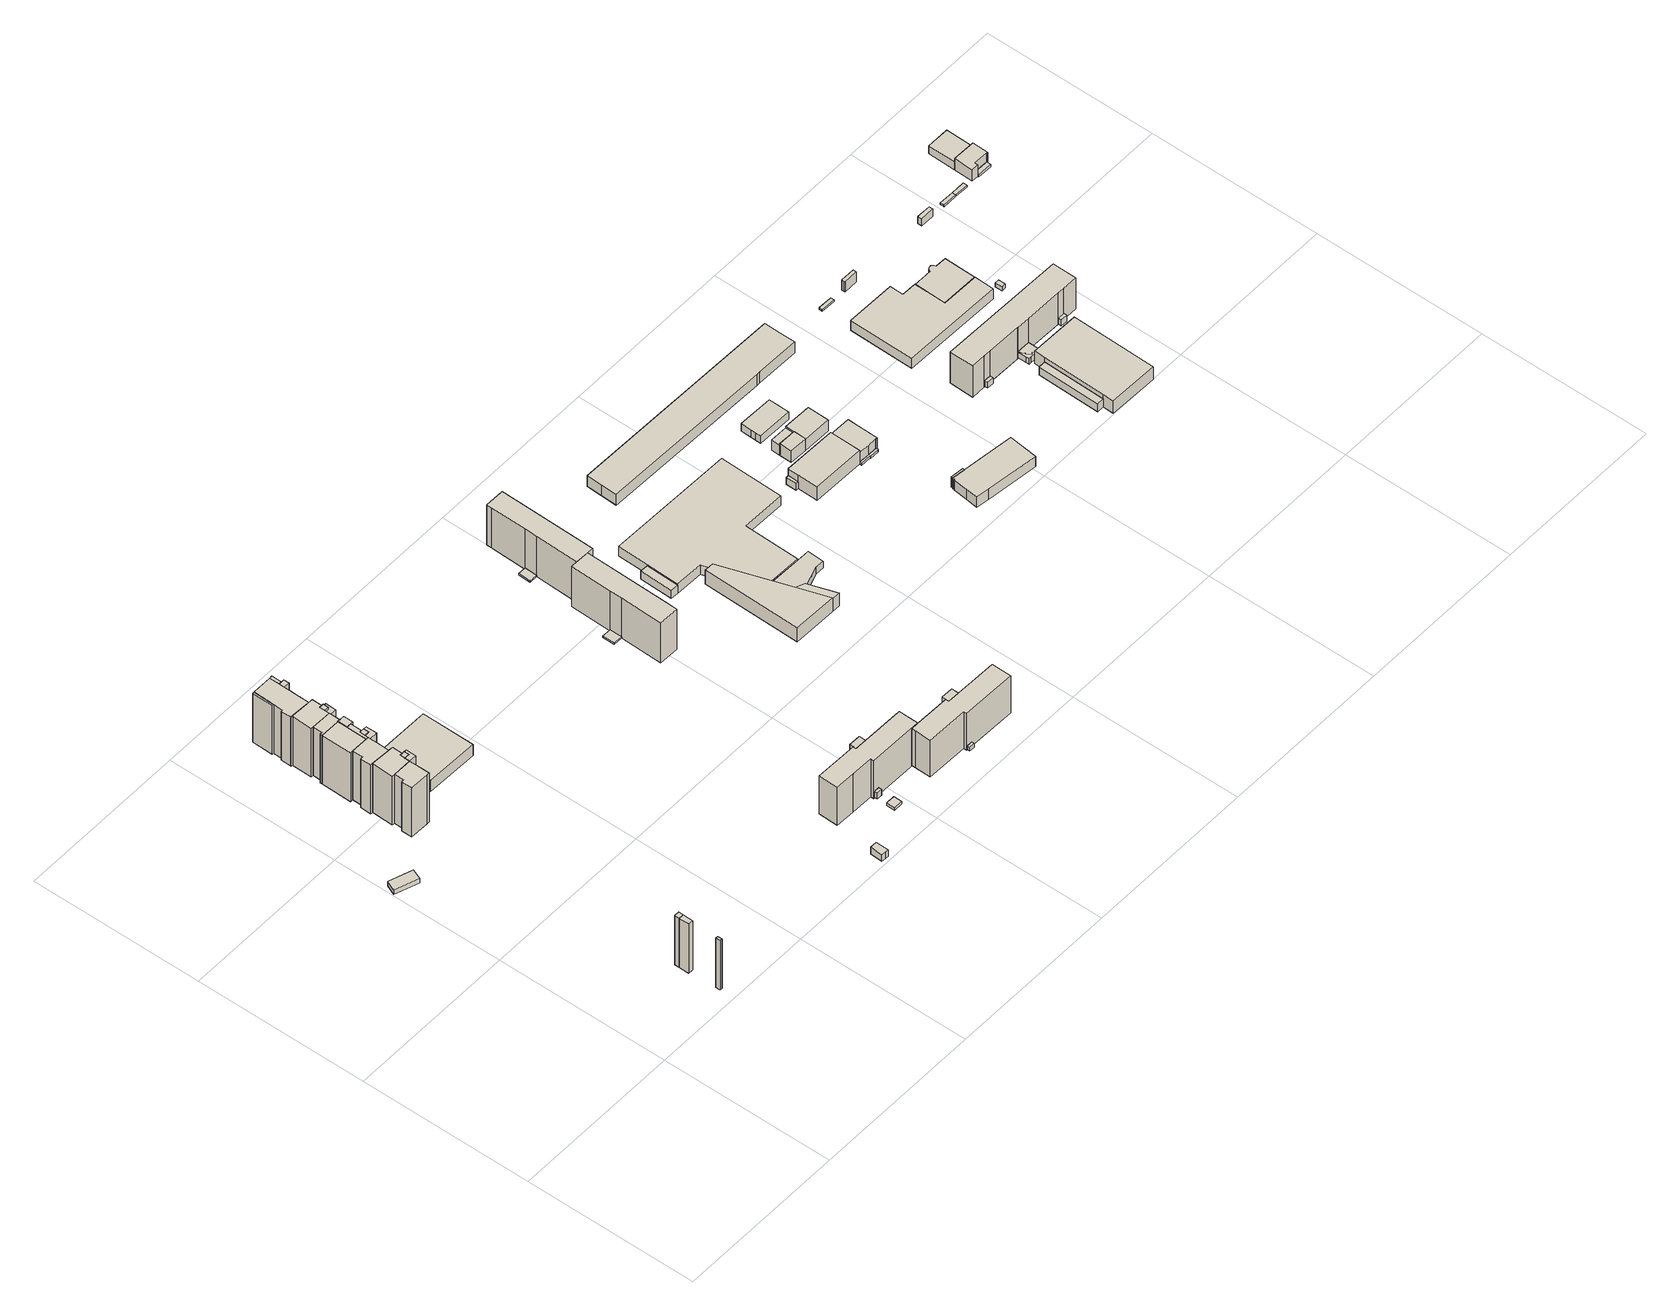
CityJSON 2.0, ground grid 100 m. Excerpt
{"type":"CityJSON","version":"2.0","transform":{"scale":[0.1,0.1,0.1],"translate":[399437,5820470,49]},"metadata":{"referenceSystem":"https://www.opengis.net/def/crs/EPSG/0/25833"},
"CityObjects":{
"building1":{"type":"Building","attributes":{"Gemeindeschluessel":"11000011","BezugspunktDach":"2200","function":"51009_1610","measuredHeight":34.11,"storeysAboveGround":0},"address":[{"country":"Germany","locality":"Berlin"}],"geometry":[{"type":"Solid","lod":"1","boundaries":[[[[0,1,2,3]],[[4,5,6,7]],[[4,7,3,2]],[[5,4,2,1]],[[6,5,1,0]],[[7,6,0,3]]]]}]},
"building2":{"type":"Building","attributes":{"Gemeindeschluessel":"11000011","BezugspunktDach":"2200","function":"31001_2523","measuredHeight":3.25,"storeysAboveGround":1},"address":[{"country":"Germany","locality":"Berlin","thoroughfareNumber":"83 (1)","thoroughfareName":"Rhinstraße"}],"geometry":[{"type":"Solid","lod":"1","boundaries":[[[[8,9,10,11]],[[12,13,14,15]],[[12,15,11,10]],[[13,12,10,9]],[[14,13,9,8]],[[15,14,8,11]]]]}]},
"building3":{"type":"Building","attributes":{"Gemeindeschluessel":"11000011","BezugspunktDach":"2200","function":"31001_2520","measuredHeight":33.92,"storeysAboveGround":1},"address":[{"country":"Germany","locality":"Berlin","thoroughfareNumber":"71 (1)","thoroughfareName":"Rhinstraße"}],"geometry":[{"type":"Solid","lod":"1","boundaries":[[[[16,17,18,19]],[[20,21,22,23]],[[20,23,19,18]],[[21,20,18,17]],[[22,21,17,16]],[[23,22,16,19]]]]}]},
"building4":{"type":"Building","attributes":{"Gemeindeschluessel":"11000011","BezugspunktDach":"2200","function":"51009_1610","measuredHeight":34.05,"storeysAboveGround":0},"address":[{"country":"Germany","locality":"Berlin"}],"geometry":[{"type":"Solid","lod":"1","boundaries":[[[[17,24,25,18]],[[26,27,28,29]],[[26,29,18,25]],[[27,26,25,24]],[[28,27,24,17]],[[29,28,17,18]]]]}]},
"building5":{"type":"Building","attributes":{"Gemeindeschluessel":"11000011","BezugspunktDach":"2200","function":"51009_1610","measuredHeight":33.74,"storeysAboveGround":0},"address":[{"country":"Germany","locality":"Berlin"}],"geometry":[{"type":"Solid","lod":"1","boundaries":[[[[30,31,32,33,34,35]],[[36,37,38,39,40,41]],[[36,41,35,34]],[[37,36,34,33]],[[38,37,33,32]],[[39,38,32,31]],[[40,39,31,30]],[[41,40,30,35]]]]}]},
"building6":{"type":"Building","attributes":{"Gemeindeschluessel":"11000011","function":"31001_1010"},"address":[{"country":"Germany","locality":"Berlin","thoroughfareNumber":"87, 89, 91, 93","thoroughfareName":"Rhinstraße"}],"children":["building6-1","building6-2","building6-3","building6-4","building6-5","building6-6","building6-7","building6-8","building6-9","building6-10","building6-11","building6-12","building6-13","building6-14","building6-15"]},
"building6-1":{"type":"BuildingPart","attributes":{"BezugspunktDach":"2200","measuredHeight":33.66,"storeysAboveGround":11},"parents":["building6"],"geometry":[{"type":"MultiSurface","lod":"1","boundaries":[[[42,43,44,45,46,47,48,49,50,51,52,53]],[[54,55,56,57,58,59,60,61,62,63,64,65]],[[54,65,53,52]],[[55,54,52,51]],[[56,55,51,50]],[[58,57,49,48]],[[47,66,67,60,59,47,46]],[[61,60,46,45]],[[62,61,45,44]],[[63,62,44,43]],[[64,63,43,42]],[[57,56,50,49]],[[59,58,48,47]],[[67,66,47,46]],[[64,42,53,65]]]}]},
"building6-2":{"type":"BuildingPart","attributes":{"BezugspunktDach":"2200","measuredHeight":33.63,"storeysAboveGround":11},"parents":["building6"],"geometry":[{"type":"MultiSurface","lod":"1","boundaries":[[[68,69,70,71,72,73,74,75,76]],[[77,78,79,80,81,82,83,84,85]],[[77,85,76,75]],[[78,77,75,74]],[[79,78,74,73]],[[81,80,72,71]],[[82,81,71,70]],[[83,82,70,69]],[[84,83,69,68]],[[85,84,68,76]],[[86,80,79,87,73,72]]]}]},
"building6-3":{"type":"BuildingPart","attributes":{"BezugspunktDach":"2200","measuredHeight":33.65,"storeysAboveGround":11},"parents":["building6"],"geometry":[{"type":"MultiSurface","lod":"1","boundaries":[[[73,72,35,34,88,89,90,91,92,93,94,95,96]],[[97,98,99,100,101,102,103,104,105,106,80,79,107]],[[97,107,96,95]],[[98,97,95,94]],[[94,98,94,93]],[[101,100,92,91]],[[102,101,91,90]],[[103,102,90,89]],[[104,103,108,109,110]],[[105,104,110,111]],[[106,105,34,35]],[[80,106,35,72]],[[79,80,72,73],[79,73,72,80]],[[107,79,73,96]],[[99,98,94,93]],[[100,99,93,92]],[[110,109,108,89,88]],[[111,110,88,34]]]}]},
"building6-4":{"type":"BuildingPart","attributes":{"BezugspunktDach":"2200","measuredHeight":33.62,"storeysAboveGround":11},"parents":["building6"],"geometry":[{"type":"MultiSurface","lod":"1","boundaries":[[[94,93,92,112,113,114,115,116,117,118]],[[119,120,121,122,123,124,100,99,98,125]],[[119,125,118,117]],[[120,119,117,116]],[[121,120,116,115]],[[123,122,114,113]],[[124,123,113,112]],[[100,124,112,92]],[[125,98,94,118]],[[121,115,126,127]],[[122,127,126,114]],[[99,100,92,93]],[[93,94,98,99]]]}]},
"building6-5":{"type":"BuildingPart","attributes":{"BezugspunktDach":"2200","measuredHeight":33.62,"storeysAboveGround":11},"parents":["building6"],"geometry":[{"type":"MultiSurface","lod":"1","boundaries":[[[115,126,128,129,130,131]],[[132,133,134,127,121,135]],[[132,135,131,130]],[[134,133,136,137,128]],[[135,121,115,131]],[[133,132,130,129]],[[129,128,137,136]],[[127,134,128,126]],[[121,127,126,115]]]}]},
"building6-6":{"type":"BuildingPart","attributes":{"BezugspunktDach":"2200","measuredHeight":33.83,"storeysAboveGround":11},"parents":["building6"],"geometry":[{"type":"MultiSurface","lod":"1","boundaries":[[[138,139,140,141,142,143,144,145]],[[134,146,147,148,149,150,122,127]],[[134,128,126,145,144]],[[146,134,144,137,151]],[[147,146,151,152]],[[148,147,142,141]],[[153,154,141,140]],[[149,148,155,156]],[[150,149,140,139],[156,157,158,153]],[[122,150,139,138]],[[127,126,128,134]],[[151,137,144,143]],[[152,151,143,142]],[[156,155,154,153]],[[158,157,156,153]]]}]},
"building6-7":{"type":"BuildingPart","attributes":{"BezugspunktDach":"2200","measuredHeight":33.69,"storeysAboveGround":11},"parents":["building6"],"geometry":[{"type":"MultiSurface","lod":"1","boundaries":[[[129,159,160,161,162,163,164,130]],[[165,166,167,168,169,170,133,132]],[[165,132,130,164]],[[166,165,164,163]],[[167,166,163,162]],[[169,168,161,160]],[[170,169,160,159]],[[133,170,171,136]],[[132,133,129,130],[132,130,129,133]],[[168,167,162,161]],[[136,171,159,129]]]}]},
"building6-8":{"type":"BuildingPart","attributes":{"BezugspunktDach":"2200","measuredHeight":33.7,"storeysAboveGround":11},"parents":["building6"],"geometry":[{"type":"MultiSurface","lod":"1","boundaries":[[[172,173,162,161,174,175,176,177,178,42,53,179]],[[65,64,180,181,182,183,184,168,167,185,186,187]],[[65,187,179,53]],[[180,64,42,178]],[[181,180,178,177]],[[182,181,177,176]],[[188,189,176,175]],[[183,182,190,191,192]],[[193,194,188,175,174]],[[184,183,195,191,196]],[[168,184,174,161]],[[167,162,161,168,161,162]],[[185,167,162,173]],[[186,185,173,172]],[[187,186,172,179]],[[64,65,53,42]],[[192,191,190,189,188]],[[196,191,195,188,194,193]]]}]},
"building6-9":{"type":"BuildingPart","attributes":{"BezugspunktDach":"2200","measuredHeight":33.66,"storeysAboveGround":11},"parents":["building6"],"geometry":[{"type":"Solid","lod":"1","boundaries":[[[[50,49,197,198]],[[199,57,56,200]],[[199,200,198,197]],[[57,199,197,49]],[[200,56,50,198]],[[56,57,49,50]]]]}]},
"building6-10":{"type":"BuildingPart","attributes":{"BezugspunktDach":"2200","measuredHeight":33.66,"storeysAboveGround":11},"parents":["building6"],"geometry":[{"type":"MultiSurface","lod":"1","boundaries":[[[201,202,48,47]],[[58,203,204,59]],[[203,58,48,202]],[[204,203,202,201]],[[59,204,205,206,66,47,201,47]],[[58,59,47,48]],[[201,47,66,206,205]]]}]},
"building6-11":{"type":"BuildingPart","attributes":{"BezugspunktDach":"2200","measuredHeight":33.81,"storeysAboveGround":11},"parents":["building6"],"geometry":[{"type":"MultiSurface","lod":"1","boundaries":[[[207,208,209,210,211,212,213]],[[136,171,214,215,152,151,137]],[[129,128,213,212]],[[216,159,129,136,212,211]],[[214,171,211,210]],[[215,214,210,209]],[[142,152,215,209,208]],[[143,142,208,207]],[[144,143,207,213]],[[136,137,128,129]],[[171,136,129,159,216]],[[146,147,152,151]],[[137,151,143,144]]]}]},
"building6-12":{"type":"BuildingPart","attributes":{"BezugspunktDach":"2200","measuredHeight":33.45,"storeysAboveGround":11},"parents":["building6"],"geometry":[{"type":"MultiSurface","lod":"1","boundaries":[[[217,218,189,188,194]],[[191,190,219,220,196]],[[219,190,189,218]],[[220,219,218,217]],[[196,220,217,194]],[[191,196,194,188]],[[191,221,188,189,190]]]}]},
"building6-13":{"type":"BuildingPart","attributes":{"BezugspunktDach":"2200","measuredHeight":33.55,"storeysAboveGround":11},"parents":["building6"],"geometry":[{"type":"MultiSurface","lod":"1","boundaries":[[[33,32,89,88,34]],[[110,109,222,223,111]],[[222,109,89,32]],[[223,222,32,33]],[[111,223,33,34]],[[111,224,34,88,110]],[[109,110,88,89]]]}]},
"building6-14":{"type":"BuildingPart","attributes":{"BezugspunktDach":"2200","measuredHeight":33.36,"storeysAboveGround":11},"parents":["building6"],"geometry":[{"type":"MultiSurface","lod":"1","boundaries":[[[225,226,154,153,158]],[[156,155,227,228,157]],[[227,155,154,226]],[[228,227,226,225]],[[157,228,225,158]],[[156,157,158,153]],[[155,156,229,153,154]]]}]},
"building6-15":{"type":"BuildingPart","attributes":{"BezugspunktDach":"2200","measuredHeight":33.46,"storeysAboveGround":11},"parents":["building6"],"geometry":[{"type":"MultiSurface","lod":"1","boundaries":[[[230,231,201,47,46]],[[66,206,232,233,67]],[[232,206,201,231]],[[233,232,231,230]],[[67,233,230,46]],[[66,67,234,46,47]],[[206,66,47,201]]]}]},
"building7":{"type":"Building","attributes":{"Gemeindeschluessel":"11000011","BezugspunktDach":"2200","function":"51009_1610","measuredHeight":33.57,"storeysAboveGround":0},"address":[{"country":"Germany","locality":"Berlin"}],"geometry":[{"type":"Solid","lod":"1","boundaries":[[[[235,236,226,225,158,237]],[[150,238,239,240,241,123]],[[150,123,237,158]],[[238,150,158,225]],[[239,238,225,226]],[[240,239,226,236]],[[241,240,236,235]],[[123,241,235,237]]]]}]},
"building8":{"type":"Building","attributes":{"Gemeindeschluessel":"11000011","BezugspunktDach":"2200","function":"51009_1610","measuredHeight":34.58,"storeysAboveGround":0},"address":[{"country":"Germany","locality":"Berlin"}],"geometry":[{"type":"Solid","lod":"1","boundaries":[[[[242,243,244,245,246,247]],[[248,249,250,251,252,253]],[[248,253,247,246]],[[249,248,246,245]],[[250,249,245,244]],[[251,250,244,243]],[[252,251,243,242]],[[253,252,242,247]]]]}]},
"building9":{"type":"Building","attributes":{"Gemeindeschluessel":"11000011","BezugspunktDach":"2200","function":"31001_2054","measuredHeight":7.57,"storeysAboveGround":2},"address":[{"country":"Germany","locality":"Berlin","thoroughfareNumber":"85","thoroughfareName":"Rhinstraße"}],"geometry":[{"type":"Solid","lod":"1","boundaries":[[[[254,255,256,257]],[[258,259,260,261]],[[258,261,257,256]],[[259,258,256,255]],[[260,259,255,254]],[[261,260,254,257]]]]}]},
"building10":{"type":"Building","attributes":{"Gemeindeschluessel":"11000010","BezugspunktDach":"2200","function":"51009_1610","measuredHeight":4.61,"storeysAboveGround":0},"address":[{"country":"Germany","locality":"Berlin"}],"geometry":[{"type":"Solid","lod":"1","boundaries":[[[[262,263,264,265,266]],[[267,268,269,270,271]],[[267,271,266,265]],[[268,267,265,264]],[[269,268,264,263]],[[270,269,263,262]],[[271,270,262,266]]]]}]},
"building11":{"type":"Building","attributes":{"Gemeindeschluessel":"11000010","BezugspunktDach":"2200","function":"31001_2000","measuredHeight":1.82,"storeysAboveGround":1},"address":[{"country":"Germany","locality":"Berlin","thoroughfareNumber":"24 (1)","thoroughfareName":"Allee der Kosmonauten"}],"geometry":[{"type":"Solid","lod":"1","boundaries":[[[[272,273,274,275]],[[276,277,278,279]],[[276,279,275,274]],[[277,276,274,273]],[[278,277,273,272]],[[279,278,272,275]]]]}]},
"building12":{"type":"Building","attributes":{"Gemeindeschluessel":"11000010","BezugspunktDach":"2200","function":"51009_1610","measuredHeight":4.03,"storeysAboveGround":0},"address":[{"country":"Germany","locality":"Berlin"}],"geometry":[{"type":"Solid","lod":"1","boundaries":[[[[280,281,282,283]],[[284,285,286,287]],[[284,287,283,282]],[[285,284,282,281]],[[286,285,281,280]],[[287,286,280,283]]]]}]},
"building13":{"type":"Building","attributes":{"Gemeindeschluessel":"11000010","BezugspunktDach":"2200","function":"31001_2100","measuredHeight":26.04,"storeysAboveGround":8},"address":[{"country":"Germany","locality":"Berlin","thoroughfareNumber":"24","thoroughfareName":"Allee der Kosmonauten"}],"geometry":[{"type":"Solid","lod":"1","boundaries":[[[[288,289,290,291,292,293,294,295,296]],[[297,298,299,300,301,302,303,304,305]],[[297,305,296,295]],[[298,297,295,294]],[[299,298,294,293]],[[300,299,293,292]],[[301,300,292,291]],[[302,301,291,290]],[[303,302,290,289]],[[304,303,289,288]],[[305,304,288,296]]]]}]},
"building14":{"type":"Building","attributes":{"Gemeindeschluessel":"11000010","BezugspunktDach":"2200","function":"51009_1610","measuredHeight":25.34,"storeysAboveGround":0},"address":[{"country":"Germany","locality":"Berlin"}],"geometry":[{"type":"Solid","lod":"1","boundaries":[[[[306,307,308,309,310]],[[311,312,313,314,315]],[[311,315,310,309]],[[312,311,309,308]],[[313,312,308,307]],[[314,313,307,306]],[[315,314,306,310]]]]}]},
"building15":{"type":"Building","attributes":{"Gemeindeschluessel":"11000010","BezugspunktDach":"2200","function":"51009_1610","measuredHeight":2.49,"storeysAboveGround":0},"address":[{"country":"Germany","locality":"Berlin"}],"geometry":[{"type":"Solid","lod":"1","boundaries":[[[[316,317,318,319]],[[320,321,322,323]],[[320,323,319,318]],[[321,320,318,317]],[[322,321,317,316]],[[323,322,316,319]]]]}]},
"building16":{"type":"Building","attributes":{"Gemeindeschluessel":"11000010","BezugspunktDach":"2200","function":"51009_1610","measuredHeight":1.01,"storeysAboveGround":0},"address":[{"country":"Germany","locality":"Berlin"}],"geometry":[{"type":"Solid","lod":"1","boundaries":[[[[324,325,326,327]],[[328,329,330,331]],[[328,331,327,326]],[[329,328,326,325]],[[330,329,325,324]],[[331,330,324,327]]]]}]},
"building17":{"type":"Building","attributes":{"Gemeindeschluessel":"11000010","BezugspunktDach":"2200","function":"31001_2100","measuredHeight":25.32,"storeysAboveGround":8},"address":[{"country":"Germany","locality":"Berlin","thoroughfareNumber":"26","thoroughfareName":"Allee der Kosmonauten"}],"geometry":[{"type":"Solid","lod":"1","boundaries":[[[[332,333,334,335,336,337,338,339,340]],[[341,342,343,344,345,346,347,348,349]],[[341,349,340,339]],[[342,341,339,338]],[[343,342,338,337]],[[344,343,337,336]],[[345,344,336,335]],[[346,345,335,334]],[[347,346,334,333]],[[348,347,333,332]],[[349,348,332,340]]]]}]},
"building18":{"type":"Building","attributes":{"Gemeindeschluessel":"11000010","BezugspunktDach":"2200","function":"51009_1610","measuredHeight":25.26,"storeysAboveGround":0},"address":[{"country":"Germany","locality":"Berlin"}],"geometry":[{"type":"Solid","lod":"1","boundaries":[[[[350,351,352,353,354]],[[355,356,357,358,359]],[[355,359,354,353]],[[356,355,353,352]],[[357,356,352,351]],[[358,357,351,350]],[[359,358,350,354]]]]}]},
"building19":{"type":"Building","attributes":{"Gemeindeschluessel":"11000010","BezugspunktDach":"2200","function":"31001_2100","measuredHeight":27.82,"storeysAboveGround":9},"address":[{"country":"Germany","locality":"Berlin","thoroughfareNumber":"84","thoroughfareName":"Rhinstraße"}],"geometry":[{"type":"Solid","lod":"1","boundaries":[[[[360,361,362,363,364,365,366,367]],[[330,329,368,369,370,371,372,373]],[[330,373,367,366]],[[329,330,366,365]],[[368,329,365,364]],[[369,368,364,363]],[[370,369,363,362]],[[371,370,362,361]],[[372,371,361,360]],[[373,372,360,367]]]]}]},
"building20":{"type":"Building","attributes":{"Gemeindeschluessel":"11000010","BezugspunktDach":"2200","function":"51009_1610","measuredHeight":0.889,"storeysAboveGround":0},"address":[{"country":"Germany","locality":"Berlin"}],"geometry":[{"type":"Solid","lod":"1","boundaries":[[[[374,375,376,377]],[[378,379,380,381]],[[378,381,377,376]],[[379,378,376,375]],[[380,379,375,374]],[[381,380,374,377]]]]}]},
"building21":{"type":"Building","attributes":{"Gemeindeschluessel":"11000010","BezugspunktDach":"2200","function":"31001_2100","measuredHeight":27.67,"storeysAboveGround":9},"address":[{"country":"Germany","locality":"Berlin","thoroughfareNumber":"86","thoroughfareName":"Rhinstraße"}],"geometry":[{"type":"Solid","lod":"1","boundaries":[[[[362,382,383,384,385,386,387,363]],[[380,379,388,389,390,391,392,393]],[[380,393,363,387]],[[379,380,387,386]],[[388,379,386,385]],[[389,388,385,384]],[[390,389,384,383]],[[391,390,383,382]],[[392,391,382,362]],[[393,392,362,363]]]]}]},
"building22":{"type":"Building","attributes":{"Gemeindeschluessel":"11000010","BezugspunktDach":"2200","function":"51009_1610","measuredHeight":5.51,"storeysAboveGround":0},"address":[{"country":"Germany","locality":"Berlin"}],"geometry":[{"type":"Solid","lod":"1","boundaries":[[[[394,395,396,397]],[[398,399,400,401]],[[398,401,397,396]],[[399,398,396,395]],[[400,399,395,394]],[[401,400,394,397]]]]}]},
"building23":{"type":"Building","attributes":{"Gemeindeschluessel":"11000010","function":"51009_1610"},"address":[{"country":"Germany","locality":"Berlin"}],"children":["building23-1","building23-2"]},
"building23-1":{"type":"BuildingPart","attributes":{"BezugspunktDach":"2200","measuredHeight":9.49,"storeysAboveGround":0},"parents":["building23"],"geometry":[{"type":"MultiSurface","lod":"1","boundaries":[[[402,403,404,405,406]],[[407,408,409,410,411]],[[407,411,406,405]],[[408,407,405,404]],[[409,408,404,403]],[[412,413,409,403,402]],[[411,410,402,406]],[[410,409,413,412]]]}]},
"building23-2":{"type":"BuildingPart","attributes":{"BezugspunktDach":"2200","measuredHeight":9.34,"storeysAboveGround":0},"parents":["building23"],"geometry":[{"type":"Solid","lod":"1","boundaries":[[[[412,414,415,413]],[[416,417,410,409]],[[416,409,413,415]],[[417,416,415,414]],[[410,417,414,412]],[[409,410,412,413]]]]}]},
"building24":{"type":"Building","attributes":{"Gemeindeschluessel":"11000010","BezugspunktDach":"2200","function":"31001_2130","measuredHeight":4.68,"storeysAboveGround":1},"address":[{"country":"Germany","locality":"Berlin","thoroughfareNumber":"27A","thoroughfareName":"Allee der Kosmonauten"}],"geometry":[{"type":"Solid","lod":"1","boundaries":[[[[418,419,420,421,422,423,424]],[[425,426,427,428,429,430,431]],[[425,431,424,423]],[[426,425,423,422]],[[427,426,422,421]],[[428,427,421,420]],[[429,428,420,419]],[[430,429,419,418]],[[431,430,418,424]]]]}]},
"building25":{"type":"Building","attributes":{"Gemeindeschluessel":"11000010","BezugspunktDach":"2200","function":"31001_2100","measuredHeight":6.56,"storeysAboveGround":1},"address":[{"country":"Germany","locality":"Berlin","thoroughfareNumber":"27","thoroughfareName":"Allee der Kosmonauten"}],"geometry":[{"type":"Solid","lod":"1","boundaries":[[[[432,433,434,435,436,437,438,439,440,441]],[[442,443,444,445,446,447,448,449,450,451]],[[442,451,441,440]],[[443,442,440,439]],[[444,443,439,438]],[[445,444,438,437]],[[446,445,437,436]],[[447,446,436,435]],[[448,447,435,434]],[[449,448,434,433]],[[450,449,433,432]],[[451,450,432,441]]]]}]},
"building26":{"type":"Building","attributes":{"Gemeindeschluessel":"11000010","BezugspunktDach":"2200","function":"51009_1610","measuredHeight":4.71,"storeysAboveGround":0},"address":[{"country":"Germany","locality":"Berlin"}],"geometry":[{"type":"Solid","lod":"1","boundaries":[[[[452,453,454,455]],[[456,457,458,459]],[[456,459,455,454]],[[457,456,454,453]],[[458,457,453,452]],[[459,458,452,455]]]]}]},
"building27":{"type":"Building","attributes":{"Gemeindeschluessel":"11000010","BezugspunktDach":"2200","function":"31001_2120","measuredHeight":9.44,"storeysAboveGround":1},"address":[{"country":"Germany","locality":"Berlin","thoroughfareNumber":"16 (1)","thoroughfareName":"Meeraner Straße"}],"geometry":[{"type":"Solid","lod":"1","boundaries":[[[[460,461,462,463,464,465]],[[458,457,466,467,468,469]],[[458,469,465,464]],[[457,458,464,463]],[[466,457,463,462]],[[467,466,462,461]],[[468,467,461,460]],[[469,468,460,465]]]]}]},
"building28":{"type":"Building","attributes":{"Gemeindeschluessel":"11000010","BezugspunktDach":"2200","function":"31001_2100","measuredHeight":8.29,"storeysAboveGround":1},"address":[{"country":"Germany","locality":"Berlin","thoroughfareNumber":"12","thoroughfareName":"Meeraner Straße"}],"geometry":[{"type":"Solid","lod":"1","boundaries":[[[[470,471,472,473,474,475,476,477]],[[478,479,480,481,482,483,484,485]],[[478,485,477,476]],[[479,478,476,475]],[[480,479,475,474]],[[481,480,474,473]],[[482,481,473,472]],[[483,482,472,471]],[[484,483,471,470]],[[485,484,470,477]]]]}]},
"building29":{"type":"Building","attributes":{"Gemeindeschluessel":"11000010","function":"31001_2100"},"address":[{"country":"Germany","locality":"Berlin","thoroughfareNumber":"14","thoroughfareName":"Meeraner Straße"}],"children":["building29-1","building29-2","building29-3"]},
"building29-1":{"type":"BuildingPart","attributes":{"BezugspunktDach":"2200","measuredHeight":6.95,"storeysAboveGround":2},"parents":["building29"],"geometry":[{"type":"MultiSurface","lod":"1","boundaries":[[[486,487,488,489]],[[490,491,492,493]],[[490,493,489,488]],[[491,490,488,487]],[[492,491,494,495]],[[493,492,495,496,489]],[[495,494,487,486]],[[497,486,489,496,495]]]}]},
"building29-2":{"type":"BuildingPart","attributes":{"BezugspunktDach":"2200","measuredHeight":8.24,"storeysAboveGround":2},"parents":["building29"],"geometry":[{"type":"MultiSurface","lod":"1","boundaries":[[[498,499,500,501,502]],[[503,494,504,505,506]],[[494,487,486,507,500]],[[504,494,500,499]],[[505,504,499,498]],[[506,505,498,502]],[[503,506,502,501]],[[495,486,487,494]],[[495,503,501,507,486]]]}]},
"building29-3":{"type":"BuildingPart","attributes":{"BezugspunktDach":"2200","measuredHeight":8.72,"storeysAboveGround":2},"parents":["building29"],"geometry":[{"type":"MultiSurface","lod":"1","boundaries":[[[508,509,510,511]],[[496,495,506,512]],[[496,512,511,510]],[[495,486,489,510,509]],[[502,501,503,501,507,509,508]],[[512,506,508,511]],[[496,513,489,486,495]],[[506,503,501,502]],[[507,501,503,495,486]]]}]},
"building30":{"type":"Building","attributes":{"Gemeindeschluessel":"11000010","BezugspunktDach":"2200","function":"51009_1610","measuredHeight":1.42,"storeysAboveGround":0},"address":[{"country":"Germany","locality":"Berlin"}],"geometry":[{"type":"Solid","lod":"1","boundaries":[[[[514,515,516,517,518,519,520,521,522,523]],[[468,524,525,526,527,528,529,530,531,532]],[[468,532,523,522]],[[524,468,522,521]],[[525,524,521,520]],[[526,525,520,519]],[[527,526,519,518]],[[528,527,518,517]],[[529,528,517,516]],[[530,529,516,515]],[[531,530,515,514]],[[532,531,514,523]]]]}]},
"building31":{"type":"Building","attributes":{"Gemeindeschluessel":"11000010","BezugspunktDach":"2200","function":"51009_1610","measuredHeight":7.15,"storeysAboveGround":0},"address":[{"country":"Germany","locality":"Berlin"}],"geometry":[{"type":"Solid","lod":"1","boundaries":[[[[533,534,535,536]],[[537,538,539,540]],[[537,540,536,535]],[[538,537,535,534]],[[539,538,534,533]],[[540,539,533,536]]]]}]},
"building32":{"type":"Building","attributes":{"Gemeindeschluessel":"11000010","BezugspunktDach":"2200","function":"31001_2463","measuredHeight":5.62,"storeysAboveGround":1},"address":[{"country":"Germany","locality":"Berlin","thoroughfareNumber":"14 (1)","thoroughfareName":"Meeraner Straße"}],"geometry":[{"type":"Solid","lod":"1","boundaries":[[[[541,542,543,544,545,546,547,548]],[[549,550,551,552,553,554,555,556]],[[549,556,548,547]],[[550,549,547,546]],[[551,550,546,545]],[[552,551,545,544]],[[553,552,544,543]],[[554,553,543,542]],[[555,554,542,541]],[[556,555,541,548]]]]}]},
"building33":{"type":"Building","attributes":{"Gemeindeschluessel":"11000010","BezugspunktDach":"2200","function":"31001_2054","measuredHeight":8.1,"storeysAboveGround":2},"address":[{"country":"Germany","locality":"Berlin","thoroughfareNumber":"16","thoroughfareName":"Meeraner Straße"}],"geometry":[{"type":"Solid","lod":"1","boundaries":[[[[557,558,559,560,561,562,563,564,565]],[[467,566,567,568,569,526,525,524,468]],[[467,468,565,564]],[[566,467,564,563]],[[567,566,563,562]],[[568,567,562,561]],[[569,568,561,560]],[[526,569,560,559]],[[525,526,559,558]],[[524,525,558,557]],[[468,524,557,565]]]]}]},
"building34":{"type":"Building","attributes":{"Gemeindeschluessel":"11000010","BezugspunktDach":"2200","function":"31001_2010","measuredHeight":7.1,"storeysAboveGround":1},"address":[{"country":"Germany","locality":"Berlin","thoroughfareNumber":"25","thoroughfareName":"Meeraner Straße"}],"geometry":[{"type":"Solid","lod":"1","boundaries":[[[[570,571,572,533,536,573,574,575,576,577]],[[578,579,580,581,540,539,582,583,584,585]],[[578,585,577,576]],[[579,578,576,575]],[[580,579,575,574]],[[581,580,574,573]],[[540,581,573,536]],[[539,540,536,533]],[[582,539,533,572]],[[583,582,572,571]],[[584,583,571,570]],[[585,584,570,577]]]]}]},
"building35":{"type":"Building","attributes":{"Gemeindeschluessel":"11000010","BezugspunktDach":"2200","function":"51009_1610","measuredHeight":4.73,"storeysAboveGround":0},"address":[{"country":"Germany","locality":"Berlin"}],"geometry":[{"type":"Solid","lod":"1","boundaries":[[[[586,587,588,589]],[[567,590,591,568]],[[567,568,589,588]],[[590,567,588,587]],[[591,590,587,586]],[[568,591,586,589]]]]}]},
"building36":{"type":"Building","attributes":{"Gemeindeschluessel":"11000010","BezugspunktDach":"2200","function":"51009_1610","measuredHeight":3.71,"storeysAboveGround":0},"address":[{"country":"Germany","locality":"Berlin"}],"geometry":[{"type":"Solid","lod":"1","boundaries":[[[[592,593,594,595]],[[596,597,598,599]],[[596,599,595,594]],[[597,596,594,593]],[[598,597,593,592]],[[599,598,592,595]]]]}]},
"building37":{"type":"Building","attributes":{"Gemeindeschluessel":"11000010","BezugspunktDach":"2200","function":"51009_1610","measuredHeight":5.6,"storeysAboveGround":0},"address":[{"country":"Germany","locality":"Berlin"}],"geometry":[{"type":"Solid","lod":"1","boundaries":[[[[600,601,602,603]],[[604,605,606,607]],[[604,607,603,602]],[[605,604,602,601]],[[606,605,601,600]],[[607,606,600,603]]]]}]},
"building38":{"type":"Building","attributes":{"Gemeindeschluessel":"11000010","BezugspunktDach":"2200","function":"51009_1610","measuredHeight":1.22,"storeysAboveGround":0},"address":[{"country":"Germany","locality":"Berlin"}],"geometry":[{"type":"Solid","lod":"1","boundaries":[[[[608,609,610,611,612]],[[613,614,615,616,617]],[[613,617,612,611]],[[614,613,611,610]],[[615,614,610,609]],[[616,615,609,608]],[[617,616,608,612]]]]}]},
"building39":{"type":"Building","attributes":{"Gemeindeschluessel":"11000010","BezugspunktDach":"2200","function":"51009_1610","measuredHeight":4.07,"storeysAboveGround":0},"address":[{"country":"Germany","locality":"Berlin"}],"geometry":[{"type":"Solid","lod":"1","boundaries":[[[[618,619,620,621,622,623,624,625,626,627,628,629]],[[630,631,632,633,634,635,636,637,638,639,640,641]],[[630,641,629,628]],[[631,630,628,627]],[[632,631,627,626]],[[633,632,626,625]],[[634,633,625,624]],[[635,634,624,623]],[[636,635,623,622]],[[637,636,622,621]],[[638,637,621,620]],[[639,638,620,619]],[[640,639,619,618]],[[641,640,618,629]]]]}]},
"building40":{"type":"Building","attributes":{"Gemeindeschluessel":"11000010","BezugspunktDach":"2200","function":"31001_3200","measuredHeight":4.04,"storeysAboveGround":1},"address":[{"country":"Germany","locality":"Berlin","thoroughfareNumber":"23 (1)","thoroughfareName":"Meeraner Straße"}],"geometry":[{"type":"Solid","lod":"1","boundaries":[[[[627,626,625,624,623,622,621,642,643,644,628]],[[645,646,647,637,636,635,634,633,632,631,630]],[[645,630,628,644]],[[646,645,644,643]],[[647,646,643,642]],[[637,647,642,621]],[[636,637,621,622]],[[635,636,622,623]],[[634,635,623,624]],[[633,634,624,625]],[[632,633,625,626]],[[631,632,626,627]],[[630,631,627,628]]]]}]},
"building41":{"type":"Building","attributes":{"Gemeindeschluessel":"11000010","BezugspunktDach":"2200","function":"31001_2100","measuredHeight":21.51,"storeysAboveGround":6},"address":[{"country":"Germany","locality":"Berlin","thoroughfareNumber":"21","thoroughfareName":"Meeraner Straße"}],"geometry":[{"type":"Solid","lod":"1","boundaries":[[[[648,649,650,651,652,653,654,655,656,657,658]],[[659,660,661,662,663,664,665,666,667,668,669]],[[659,669,658,657]],[[660,659,657,656]],[[661,660,656,655]],[[662,661,655,654]],[[663,662,654,653]],[[664,663,653,652]],[[665,664,652,651]],[[666,665,651,650]],[[667,666,650,649]],[[668,667,649,648]],[[669,668,648,658]]]]}]},
"building42":{"type":"Building","attributes":{"Gemeindeschluessel":"11000010","BezugspunktDach":"2200","function":"31001_2100","measuredHeight":8.66,"storeysAboveGround":1},"address":[{"country":"Germany","locality":"Berlin","thoroughfareNumber":"23","thoroughfareName":"Meeraner Straße"}],"geometry":[{"type":"Solid","lod":"1","boundaries":[[[[670,671,672,673,674,675,676,677]],[[678,679,680,681,682,683,684,685]],[[678,685,677,676]],[[679,678,676,675]],[[680,679,675,674]],[[681,680,674,673]],[[682,681,673,672]],[[683,682,672,671]],[[684,683,671,670]],[[685,684,670,677]]]]}]},
"building43":{"type":"Building","attributes":{"Gemeindeschluessel":"11000010","function":"31001_2120"},"address":[{"country":"Germany","locality":"Berlin","thoroughfareNumber":"19","thoroughfareName":"Meeraner Straße"}],"children":["building43-1","building43-2"]},
"building43-1":{"type":"BuildingPart","attributes":{"BezugspunktDach":"2200","measuredHeight":6.39,"storeysAboveGround":2},"parents":["building43"],"geometry":[{"type":"Solid","lod":"1","boundaries":[[[[686,687,688,689,690,691,692,693,694,695,696,697]],[[698,699,700,701,702,703,704,705,706,707,708,709]],[[699,698,696,695]],[[700,699,695,694]],[[701,700,694,693]],[[702,701,693,692]],[[703,702,692,691]],[[704,703,691,690]],[[705,704,690,689]],[[706,705,689,688]],[[707,706,688,687]],[[708,707,687,686]],[[698,709,697,696]],[[709,708,686,697]]]]}]},
"building43-2":{"type":"BuildingPart","attributes":{"BezugspunktDach":"2200","measuredHeight":6.95,"storeysAboveGround":2},"parents":["building43"],"geometry":[{"type":"MultiSurface","lod":"1","boundaries":[[[710,711,712,713,714,715,716,717]],[[718,719,720,721,722,723,724,725]],[[718,725,717,716]],[[719,718,716,715]],[[720,719,715,714]],[[721,720,714,713]],[[697,696,698,709,722,721,713,712]],[[686,697,712,711]],[[723,722,709,708]],[[724,723,711,710]],[[725,724,710,717]],[[709,698,696,697]],[[708,709,697,686]]]}]},
"building44":{"type":"Building","attributes":{"Gemeindeschluessel":"11000010","BezugspunktDach":"2200","function":"51009_1610","measuredHeight":6.98,"storeysAboveGround":0},"address":[{"country":"Germany","locality":"Berlin"}],"geometry":[{"type":"Solid","lod":"1","boundaries":[[[[726,727,728,729,730]],[[731,732,733,734,735]],[[731,735,730,729]],[[732,731,729,728]],[[733,732,728,727]],[[734,733,727,726]],[[735,734,726,730]]]]}]},
"building45":{"type":"Building","attributes":{"Gemeindeschluessel":"11000010","BezugspunktDach":"2200","function":"51009_1610","measuredHeight":4.17,"storeysAboveGround":0},"address":[{"country":"Germany","locality":"Berlin"}],"geometry":[{"type":"Solid","lod":"1","boundaries":[[[[736,737,738,739]],[[740,741,742,743]],[[740,743,739,738]],[[741,740,738,737]],[[742,741,737,736]],[[743,742,736,739]]]]}]},
"building46":{"type":"Building","attributes":{"Gemeindeschluessel":"11000010","BezugspunktDach":"2200","function":"31001_2523","measuredHeight":2.74,"storeysAboveGround":1},"address":[{"country":"Germany","locality":"Berlin","thoroughfareNumber":"19 (1)","thoroughfareName":"Meeraner Straße"}],"geometry":[{"type":"Solid","lod":"1","boundaries":[[[[744,745,746,747]],[[748,749,750,751]],[[748,751,747,746]],[[749,748,746,745]],[[750,749,745,744]],[[751,750,744,747]]]]}]},
"building47":{"type":"Building","attributes":{"Gemeindeschluessel":"11000010","BezugspunktDach":"2200","function":"51009_1610","measuredHeight":4.94,"storeysAboveGround":0},"address":[{"country":"Germany","locality":"Berlin"}],"geometry":[{"type":"Solid","lod":"1","boundaries":[[[[752,753,754,755,756]],[[757,758,759,760,761]],[[757,761,756,755]],[[758,757,755,754]],[[759,758,754,753]],[[760,759,753,752]],[[761,760,752,756]]]]}]},
"building48":{"type":"Building","attributes":{"Gemeindeschluessel":"11000010","BezugspunktDach":"2200","function":"51009_1610","measuredHeight":1.07,"storeysAboveGround":0},"address":[{"country":"Germany","locality":"Berlin"}],"geometry":[{"type":"Solid","lod":"1","boundaries":[[[[762,763,764,765,766]],[[767,768,769,770,771]],[[767,771,766,765]],[[768,767,765,764]],[[769,768,764,763]],[[770,769,763,762]],[[771,770,762,766]]]]}]},
"building49":{"type":"Building","attributes":{"Gemeindeschluessel":"11000010","BezugspunktDach":"2200","function":"51009_1610","measuredHeight":1.06,"storeysAboveGround":0},"address":[{"country":"Germany","locality":"Berlin"}],"geometry":[{"type":"Solid","lod":"1","boundaries":[[[[772,773,764,763]],[[768,774,775,769]],[[768,769,763,764]],[[774,768,764,773]],[[775,774,773,772]],[[769,775,772,763]]]]}]},
"building50":{"type":"Building","attributes":{"Gemeindeschluessel":"11000010","BezugspunktDach":"2200","function":"51009_1610","measuredHeight":1.75,"storeysAboveGround":0},"address":[{"country":"Germany","locality":"Berlin"}],"geometry":[{"type":"Solid","lod":"1","boundaries":[[[[776,777,778,779,780]],[[781,782,783,784,785]],[[781,785,780,779]],[[782,781,779,778]],[[783,782,778,777]],[[784,783,777,776]],[[785,784,776,780]]]]}]},
"building51":{"type":"Building","attributes":{"Gemeindeschluessel":"11000010","function":"31001_2100"},"address":[{"country":"Germany","locality":"Berlin","thoroughfareNumber":"17F","thoroughfareName":"Meeraner Straße"}],"children":["building51-1","building51-2"]},
"building51-1":{"type":"BuildingPart","attributes":{"BezugspunktDach":"2200","measuredHeight":7.94,"storeysAboveGround":2},"parents":["building51"],"geometry":[{"type":"MultiSurface","lod":"1","boundaries":[[[786,787,788,789,790,791,792]],[[793,794,795,796,797,798,799]],[[793,799,792,791]],[[800,801,791,790]],[[795,794,790,789]],[[796,795,789,788]],[[797,796,788,787]],[[798,797,787,786]],[[799,798,786,792]],[[794,793,801,800]]]}]},
"building51-2":{"type":"BuildingPart","attributes":{"BezugspunktDach":"2200","measuredHeight":5.38,"storeysAboveGround":2},"parents":["building51"],"geometry":[{"type":"MultiSurface","lod":"1","boundaries":[[[800,802,803,801]],[[804,805,794,793]],[[804,793,801,803]],[[805,804,803,802]],[[794,805,802,800]],[[793,794,806,800,801]]]}]}
},
"vertices":[
[520,79,358],[520,105,358],[507,106,358],[506,80,358],[507,106,17],[520,105,17],[520,79,17],[506,80,17],
[143,1601,42],[164,1658,42],[32,1704,42],[8,1649,42],[32,1704,10],[164,1658,10],[143,1601,10],[8,1649,10],
[523,260,357],[524,317,357],[495,318,357],[494,261,357],[495,318,18],[524,317,18],[523,260,18],[494,261,18],
[524,346,357],[496,346,357],[496,346,17],[524,346,17],[524,317,17],[495,318,17],
[510,1930,353],[511,1988,353],[497,1988,353],[497,1959,353],[466,1959,353],[466,1930,353],[466,1959,15],[497,1959,15],[497,1988,15],[511,1988,15],[510,1930,15],[466,1930,15],
[453,2532,353],[453,2589,353],[453,2595,353],[454,2649,353],[454,2681,353],[455,2713,353],[455,2771,353],[341,2771,353],[338,2649,353],[337,2594,353],[328,2594,353],[327,2537,353],[328,2594,16],[337,2594,16],[338,2649,16],[341,2771,16],[455,2771,16],[455,2713,16],[454,2681,16],[454,2649,16],[453,2595,16],[453,2589,16],[453,2532,16],[327,2537,16],[455,2713,18],[454,2681,18],
[450,1811,353],[465,1811,353],[465,1865,353],[466,1928,353],[466,1929,353],[355,1930,353],[355,1874,353],[340,1874,353],[339,1813,353],[340,1874,16],[355,1874,16],[355,1930,16],[466,1929,16],[466,1928,16],[465,1865,16],[465,1811,16],[450,1811,16],[339,1813,16],[466,1929,100],[355,1930,185],
[467,1988,353],[481,1988,353],[482,2047,353],[467,2048,353],[457,2048,353],[343,2054,353],[343,2053,353],[344,2053,353],[340,1930,353],[344,2053,16],[343,2053,16],[343,2054,16],[457,2048,16],[467,2048,16],[482,2047,16],[481,1988,16],[467,1988,16],[466,1959,16],[466,1930,16],[340,1930,16],[481,1988,185],[481,1988,17],[467,1988,17],[466,1959,17],
[458,2106,353],[458,2163,353],[458,2175,353],[347,2176,353],[346,2115,353],[332,2115,353],[330,2054,353],[332,2115,16],[346,2115,16],[347,2176,16],[458,2175,16],[458,2163,16],[458,2106,16],[330,2054,16],[443,2175,353],[443,2175,16],
[444,2291,353],[445,2348,353],[333,2349,353],[330,2176,353],[333,2349,16],[445,2348,16],[444,2291,16],[330,2176,16],[445,2348,19],[444,2291,19],
[458,2175,355],[458,2195,355],[459,2228,355],[471,2228,355],[471,2291,355],[459,2291,355],[444,2291,355],[443,2175,355],[459,2291,16],[471,2291,16],[471,2228,16],[459,2228,16],[458,2195,16],[459,2291,19],[471,2291,19],[459,2228,352],[471,2228,352],[471,2228,18],[459,2228,18],[458,2195,18],[458,2195,352],
[460,2347,353],[461,2411,353],[461,2414,353],[348,2416,353],[347,2361,353],[333,2361,353],[333,2361,16],[347,2361,16],[348,2416,16],[461,2414,16],[461,2411,16],[460,2347,16],[460,2347,19],
[336,2532,353],[334,2417,353],[461,2442,353],[461,2474,353],[476,2473,353],[477,2530,353],[462,2531,353],[327,2532,353],[462,2531,16],[477,2530,16],[476,2473,16],[461,2474,16],[461,2442,16],[334,2417,16],[336,2532,16],[327,2532,16],[461,2474,352],[476,2473,352],[476,2473,18],[461,2474,18],[461,2474,143],[461,2442,103],[461,2442,352],[461,2474,212],[461,2442,18],
[331,2771,353],[329,2649,353],[331,2771,16],[329,2649,16],
[472,2713,353],[473,2771,353],[473,2771,16],[472,2713,16],[472,2713,144],[472,2713,18],
[459,2291,357],[471,2291,357],[486,2291,357],[486,2347,357],[460,2347,357],[445,2348,357],[444,2291,357],[486,2347,19],[486,2291,19],[460,2347,187],
[487,2442,352],[488,2473,352],[488,2473,18],[487,2442,18],[461,2474,311],
[497,1988,17],[497,1959,17],[466,1959,185],
[487,2195,352],[487,2227,352],[487,2227,18],[487,2195,18],[459,2228,271],
[489,2681,353],[489,2713,353],[489,2713,18],[489,2681,18],[454,2681,101],
[506,2164,352],[505,2227,352],[458,2163,352],[487,2195,16],[487,2227,16],[505,2227,16],[506,2164,16],
[507,2411,339],[508,2473,339],[488,2473,339],[487,2442,339],[461,2442,339],[461,2411,339],[461,2442,17],[487,2442,17],[488,2473,17],[508,2473,17],[507,2411,17],[461,2411,17],
[922,1922,91],[925,2227,91],[623,2230,91],[619,1929,91],[623,2230,15],[925,2227,15],[922,1922,15],[619,1929,15],
[1632,5,82],[1650,4,82],[1651,78,82],[1610,78,82],[1606,7,82],[1610,78,36],[1651,78,36],[1650,4,36],[1632,5,36],[1606,7,36],
[1944,166,57],[1945,214,57],[1892,215,57],[1892,166,57],[1892,215,39],[1945,214,39],[1944,166,39],[1892,166,39],
[1930,277,76],[1930,294,76],[1899,294,76],[1899,278,76],[1899,294,35],[1930,294,35],[1930,277,35],[1899,278,35],
[1769,315,290],[1895,313,290],[1895,294,290],[2211,289,290],[2213,403,290],[1900,408,290],[1902,426,290],[1658,431,290],[1655,317,290],[1658,431,29],[1902,426,29],[1900,408,29],[2213,403,29],[2211,289,29],[1895,294,29],[1895,313,29],[1769,315,29],[1655,317,29],
[1970,407,291],[1971,445,291],[1903,447,291],[1902,426,291],[1900,408,291],[1902,426,37],[1903,447,37],[1971,445,37],[1970,407,37],[1900,408,37],
[2440,135,64],[2441,151,64],[2408,151,64],[2407,135,64],[2408,151,39],[2441,151,39],[2440,135,39],[2407,135,39],
[1939,1862,27],[1940,1931,27],[1887,1933,27],[1886,1863,27],[1887,1933,17],[1940,1931,17],[1939,1862,17],[1886,1863,17],
[2404,169,290],[2403,152,290],[2720,145,290],[2722,259,290],[2410,266,290],[2411,284,290],[2167,289,290],[2166,265,290],[2164,175,290],[2166,265,36],[2167,289,36],[2411,284,36],[2410,266,36],[2722,259,36],[2720,145,36],[2403,152,36],[2404,169,36],[2164,175,36],
[2480,264,289],[2481,306,289],[2412,308,289],[2411,284,289],[2410,266,289],[2411,284,37],[2412,308,37],[2481,306,37],[2480,264,37],[2410,266,37],
[2048,1617,295],[2049,1666,295],[2059,2167,295],[1981,2169,295],[1945,2170,295],[1940,1931,295],[1939,1862,295],[1934,1620,295],[1945,2170,17],[1981,2169,17],[2059,2167,17],[2049,1666,17],[2048,1617,17],[1934,1620,17],
[1987,2417,27],[1989,2488,27],[1942,2489,27],[1940,2418,27],[1942,2489,18],[1989,2488,18],[1987,2417,18],[1940,2418,18],
[2095,2166,295],[2105,2723,295],[1995,2725,295],[1994,2694,295],[1989,2488,295],[1987,2417,295],[1994,2694,18],[1995,2725,18],[2105,2723,18],[2095,2166,18],[2059,2167,18],[1981,2169,18],
[2331,1844,67],[2335,2033,67],[2290,2035,67],[2286,1847,67],[2290,2035,12],[2335,2033,12],[2331,1844,12],[2286,1847,12],
[2702,1211,107],[2641,1395,107],[2511,1782,107],[2458,1783,107],[2448,1216,107],[2458,1783,12],[2511,1782,12],[2641,1395,12],[2702,1211,12],[2448,1216,12],[2702,1211,101],[2641,1395,101],
[2749,1210,101],[2695,1373,101],[2695,1373,12],[2749,1210,12],
[2641,1395,69],[2695,1373,69],[2830,1418,69],[2881,1416,69],[2884,1511,69],[2810,1512,69],[2600,1517,69],[2810,1512,22],[2884,1511,22],[2881,1416,22],[2830,1418,22],[2695,1373,22],[2641,1395,22],[2600,1517,22],
[2491,1841,77],[2511,1782,77],[2600,1517,77],[2810,1512,77],[2817,1835,77],[3070,1830,77],[3078,2195,77],[2338,2210,77],[2335,2033,77],[2331,1844,77],[2335,2033,11],[2338,2210,11],[3078,2195,11],[3070,1830,11],[2817,1835,11],[2810,1512,11],[2600,1517,11],[2511,1782,11],[2491,1841,11],[2331,1844,11],
[3201,1832,62],[3202,1893,62],[3187,1893,62],[3186,1832,62],[3187,1893,15],[3202,1893,15],[3201,1832,15],[3186,1832,15],
[3504,1710,109],[3507,1888,109],[3202,1894,109],[3202,1893,109],[3201,1832,109],[3199,1715,109],[3202,1894,15],[3507,1888,15],[3504,1710,15],[3199,1715,15],
[3590,2403,84],[3609,2403,84],[3861,2398,84],[3862,2490,84],[3863,2582,84],[2588,2605,84],[2585,2515,84],[2582,2424,84],[2585,2515,9],[2588,2605,9],[3863,2582,9],[3862,2490,9],[3861,2398,9],[3609,2403,9],[3590,2403,9],[2582,2424,9],
[3413,2033,81],[3414,2086,81],[3313,2087,81],[3311,2035,81],[3313,2087,11],[3414,2086,11],[3413,2033,11],[3311,2035,11],[3414,2086,13],[3413,2033,13],[3311,2035,13],[3413,2033,39],
[3574,1959,89],[3576,2082,89],[3414,2086,89],[3413,2024,89],[3412,1962,89],[3413,2024,13],[3576,2082,13],[3574,1959,13],[3412,1962,13],[3413,2033,89],
[3412,1962,93],[3413,2033,93],[3311,2035,93],[3310,1964,93],[3310,1964,13],[3311,2035,56],
[3566,1696,29],[3566,1694,29],[3618,1693,29],[3618,1695,29],[3623,1695,29],[3623,1707,29],[3618,1707,29],[3566,1708,29],[3504,1710,29],[3503,1697,29],[3566,1708,15],[3618,1707,15],[3623,1707,15],[3623,1695,15],[3618,1695,15],[3618,1693,15],[3566,1694,15],[3566,1696,15],[3503,1697,15],
[3731,1263,95],[3732,1274,95],[3658,1282,95],[3657,1272,95],[3658,1282,24],[3732,1274,24],[3731,1263,24],[3657,1272,24],
[3514,2149,63],[3515,2180,63],[3515,2209,63],[3516,2269,63],[3316,2274,63],[3315,2213,63],[3314,2184,63],[3313,2153,63],[3314,2184,11],[3315,2213,11],[3316,2274,11],[3516,2269,11],[3515,2209,11],[3515,2180,11],[3514,2149,11],[3313,2153,11],
[3566,1708,95],[3618,1707,95],[3623,1707,95],[3628,1707,95],[3630,1824,95],[3631,1885,95],[3631,1886,95],[3507,1888,95],[3504,1710,95],[3631,1886,15],[3631,1885,15],[3630,1824,15],[3628,1707,15],
[3709,1097,95],[4009,1061,95],[4029,1227,95],[3656,1272,95],[3655,1258,95],[3652,1258,95],[3642,1176,95],[3634,1107,95],[3642,1176,24],[3652,1258,24],[3655,1258,24],[3656,1272,24],[4029,1227,24],[4009,1061,24],[3709,1097,24],[3634,1107,24],
[3645,1824,62],[3646,1885,62],[3631,1885,62],[3630,1824,62],[3646,1885,15],[3645,1824,15],
[4255,1555,57],[4295,1553,57],[4295,1573,57],[4254,1573,57],[4295,1573,20],[4295,1553,20],[4255,1555,20],[4254,1573,20],
[4513,1067,65],[4520,1427,65],[4481,1428,65],[4474,1067,65],[4481,1428,9],[4520,1427,9],[4513,1067,9],[4474,1067,9],
[4145,2466,23],[4228,2463,23],[4228,2470,23],[4228,2484,23],[4145,2486,23],[4228,2484,11],[4228,2470,11],[4228,2463,11],[4145,2466,11],[4145,2486,11],
[4493,1517,62],[4494,1499,62],[4509,1499,62],[4544,1498,62],[4544,1501,62],[4532,1514,62],[4524,1507,62],[4502,1530,62],[4510,1537,62],[4498,1547,62],[4495,1568,62],[4492,1569,62],[4495,1568,22],[4498,1547,22],[4510,1537,22],[4502,1530,22],[4524,1507,22],[4532,1514,22],[4544,1501,22],[4544,1498,22],[4509,1499,22],[4494,1499,22],[4493,1517,22],[4492,1569,22],
[4544,1489,62],[4569,1489,62],[4570,1567,62],[4570,1567,22],[4569,1489,22],[4544,1489,22],
[4254,1573,229],[4295,1573,229],[4492,1569,229],[4495,1568,229],[4570,1567,229],[4782,1563,229],[4823,1562,229],[4909,1560,229],[4911,1699,229],[4173,1713,229],[4169,1575,229],[4173,1713,14],[4911,1699,14],[4909,1560,14],[4823,1562,14],[4782,1563,14],[4570,1567,14],[4495,1568,14],[4492,1569,14],[4295,1573,14],[4254,1573,14],[4169,1575,14],
[4798,998,97],[4807,1484,97],[4569,1489,97],[4544,1489,97],[4521,1490,97],[4520,1427,97],[4513,1067,97],[4512,1004,97],[4513,1067,11],[4520,1427,11],[4521,1490,11],[4544,1489,11],[4569,1489,11],[4807,1484,11],[4798,998,11],[4512,1004,11],
[4717,2014,79],[4718,2014,79],[4721,2198,79],[4659,2199,79],[4654,2212,79],[4644,2221,79],[4631,2221,79],[4619,2214,79],[4615,2200,79],[4552,2201,79],[4504,2201,79],[4501,2018,79],[4504,2201,15],[4552,2201,15],[4615,2200,15],[4619,2214,15],[4631,2221,15],[4644,2221,15],[4654,2212,15],[4659,2199,15],[4721,2198,15],[4718,2014,15],[4717,2014,15],[4501,2018,15],
[4715,1900,82],[4717,2014,82],[4501,2018,82],[4504,2201,82],[4418,2203,82],[4419,2281,82],[4136,2286,82],[4130,1911,82],[4136,2286,13],[4419,2281,13],[4418,2203,13],[4504,2201,13],[4501,2018,13],[4717,2014,13],[4715,1900,13],[4130,1911,13],
[4389,2462,82],[4390,2482,82],[4307,2483,82],[4307,2468,82],[4306,2462,82],[4307,2468,12],[4307,2483,12],[4390,2482,12],[4389,2462,12],[4306,2462,12],
[4783,1544,57],[4821,1543,57],[4823,1562,57],[4782,1563,57],[4823,1562,15],[4821,1543,15],[4783,1544,15],[4782,1563,15],
[4802,1899,42],[4803,1941,42],[4778,1941,42],[4777,1899,42],[4778,1941,15],[4803,1941,15],[4802,1899,15],[4777,1899,15],
[4937,2450,66],[4937,2458,66],[4937,2474,66],[4857,2475,66],[4856,2451,66],[4857,2475,17],[4937,2474,17],[4937,2458,17],[4937,2450,17],[4856,2451,17],
[5018,2450,26],[5103,2448,26],[5103,2471,26],[5018,2473,26],[5018,2456,26],[5018,2473,15],[5103,2471,15],[5103,2448,15],[5018,2450,15],[5018,2456,15],
[5184,2446,26],[5185,2470,26],[5185,2470,15],[5184,2446,15],
[5353,2442,32],[5354,2467,32],[5268,2469,32],[5268,2451,32],[5267,2444,32],[5268,2451,15],[5268,2469,15],[5354,2467,15],[5353,2442,15],[5267,2444,15],
[5268,2451,95],[5268,2469,95],[5354,2467,95],[5358,2467,95],[5360,2557,95],[5229,2560,95],[5227,2451,95],[5229,2560,16],[5360,2557,16],[5358,2467,16],[5354,2467,16],[5268,2469,16],[5268,2451,16],[5227,2451,16],[5360,2557,70],[5229,2560,70],
[5363,2718,70],[5232,2720,70],[5232,2720,16],[5363,2718,16],[5360,2557,43]
]}
